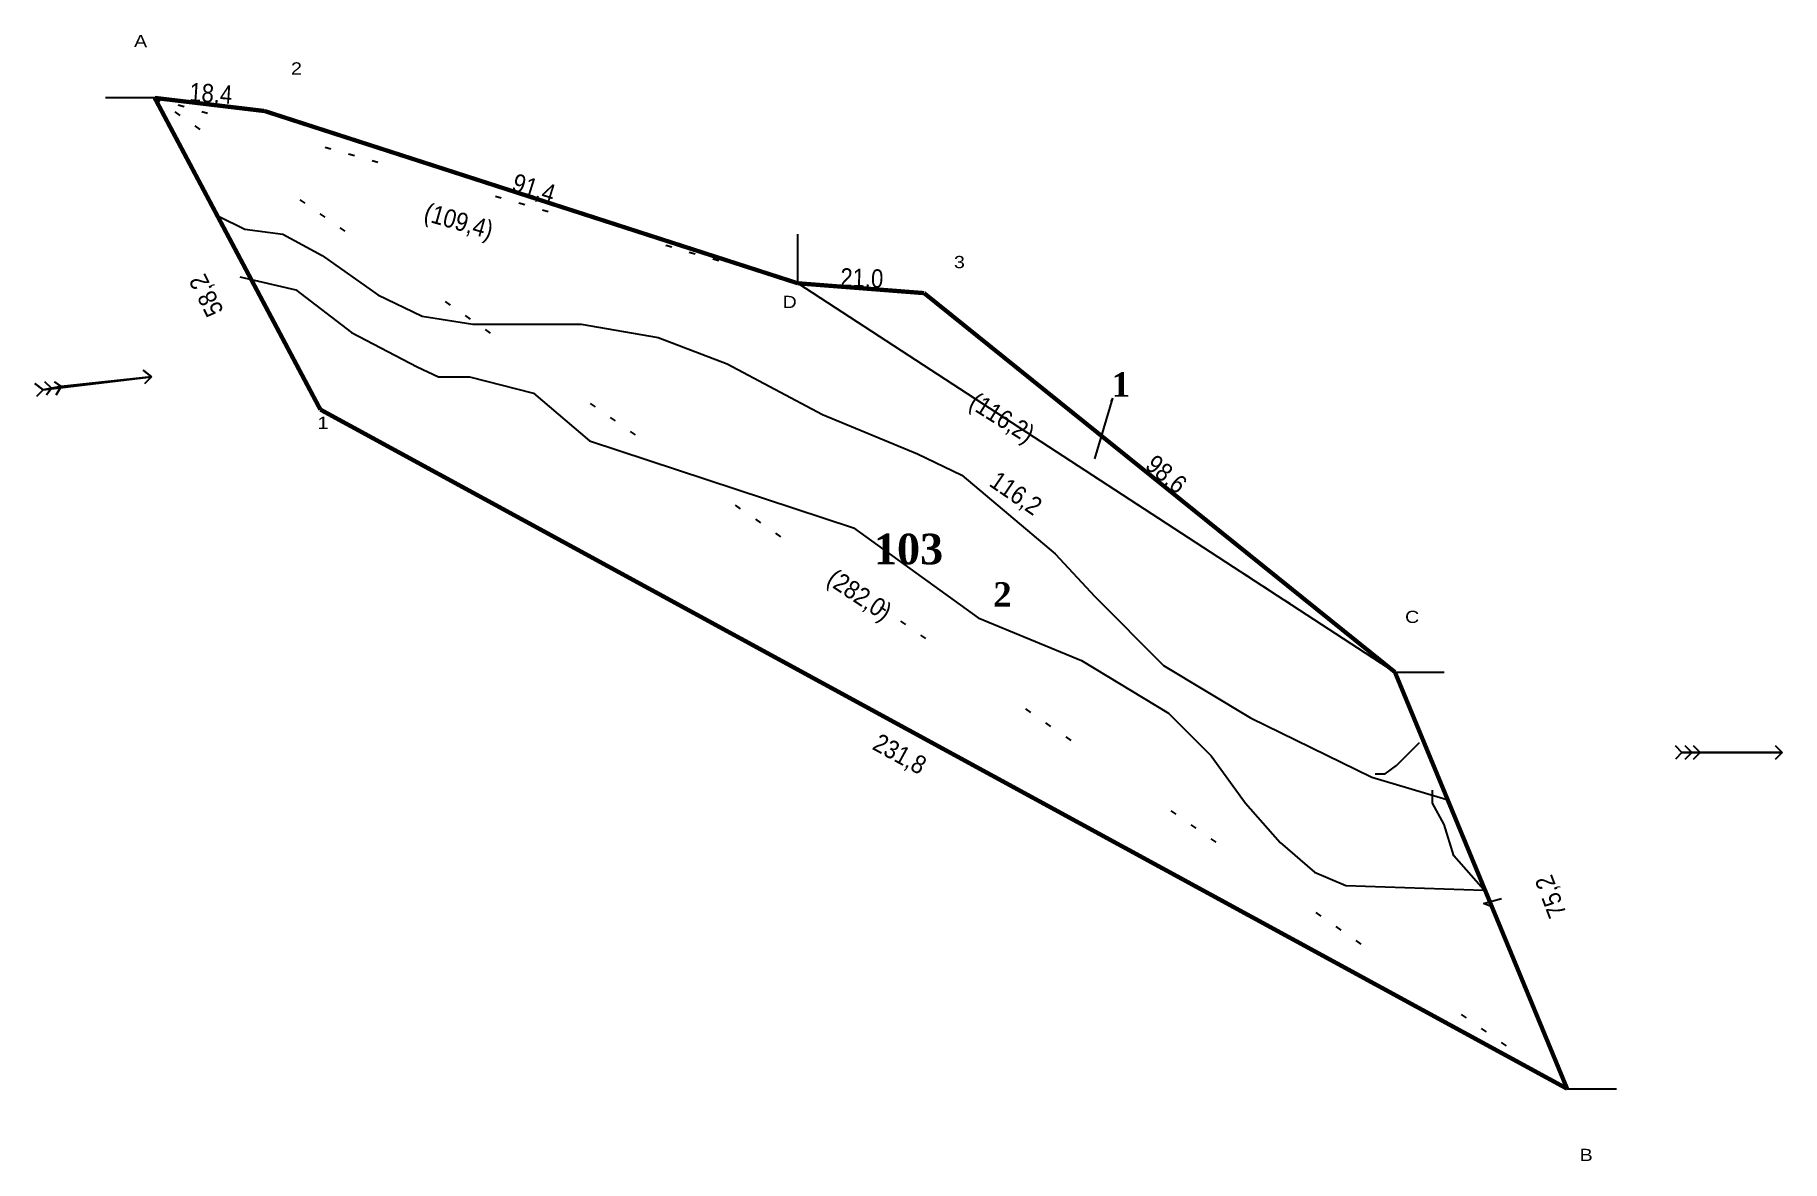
# Model space of a CAD drawing. Header units: metres. Extents: x 147 to 433, y 338 to 522.
import ezdxf
from ezdxf.enums import TextEntityAlignment as Align

# ---------------------------------------------------------------- set-up
doc = ezdxf.new("R2010")
doc.units = ezdxf.units.M
doc.linetypes.add('CHAINLINE', pattern=[29, -10, 1, -3, 1, -3, 1, -10])
for name, color, linetype in [('BLUE_STROKES', 5, 'Continuous'), ('BOUNDARY_DIMENSIONS', 220, 'Continuous'), ('CHAIN_LINES', 251, 'CHAINLINE'), ('CHAINLINE_DIMENSIONS', 251, 'Continuous'), ('DIMENSIONS', 200, 'Continuous'), ('SEPARATION_LINE', 7, 'Continuous'), ('STONES', 7, 'Continuous'), ('SUBDIVISION', 130, 'Continuous'), ('SUBDIVISION_LINES', 3, 'Continuous'), ('SURVEY_NUMBER', 1, 'Continuous')]:
    doc.layers.add(name, color=color, linetype=linetype)
doc.layers.add('BOUNDARY', color=1, linetype='Continuous', lineweight=100)
doc.styles.add('TIMES_NEW_ROMAN', font='timesbd.ttf')

msp = doc.modelspace()

# ---------------------------------------------------------------- linework, layer by layer
at = {"layer": 'BLUE_STROKES'}
for points in [[(176.81, 492.61), (181.11, 490.46)], [(181.11, 490.46), (187.28, 489.66)], [(187.28, 489.66), (193.72, 486.17)], [(193.72, 486.17), (202.84, 479.73)], [(180.3, 482.68), (189.42, 480.54)], [(189.42, 480.54), (198.55, 473.56)], [(202.84, 479.73), (210.08, 476.24)], [(210.08, 476.24), (218.4, 474.9)], [(218.4, 474.9), (220.55, 474.9)], [(220.55, 474.9), (223.5, 474.9)], [(223.5, 474.9), (236.11, 474.9)], [(236.11, 474.9), (248.72, 472.76)], [(198.55, 473.56), (209.28, 467.93)], [(248.72, 472.76), (259.99, 468.46)], [(148.11, 464.17), (165.81, 466.32)], [(165.81, 466.32), (151.06, 464.71)], [(165.81, 466.32), (164.47, 467.39)], [(164.47, 467.39), (165.81, 466.32)], [(165.81, 466.32), (164.74, 465.24)], [(164.74, 465.24), (165.81, 466.32)], [(209.28, 467.93), (212.77, 466.32)], [(212.77, 466.32), (217.86, 466.32)], [(217.86, 466.32), (228.33, 463.63)], [(259.99, 468.46), (275.55, 460.15)], [(148.11, 464.17), (146.76, 465.24)], [(146.76, 465.24), (148.11, 464.17)], [(148.11, 464.17), (147.03, 463.1)], [(149.45, 464.44), (148.11, 464.17)], [(149.45, 464.44), (148.37, 465.51)], [(148.37, 465.51), (149.45, 464.44)], [(149.45, 464.44), (148.64, 463.37)], [(148.64, 463.37), (149.45, 464.44)], [(151.06, 464.71), (149.45, 464.44)], [(151.06, 464.71), (149.98, 465.51)], [(149.98, 465.51), (151.06, 464.71)], [(151.06, 464.71), (150.25, 463.37)], [(150.25, 463.37), (151.06, 464.71)], [(228.33, 463.63), (237.45, 455.85)], [(275.55, 460.15), (291.11, 453.71)], [(237.45, 455.85), (280.65, 441.63)], [(291.11, 453.71), (298.36, 450.22)], [(298.36, 450.22), (313.65, 437.34)], [(280.65, 441.63), (301.04, 426.88)], [(313.65, 437.34), (320.09, 430.36)], [(320.09, 430.36), (331.36, 419.09)], [(301.04, 426.88), (317.94, 419.9)], [(317.94, 419.9), (332.16, 411.31)], [(331.36, 419.09), (345.58, 410.51)], [(332.16, 411.31), (339.14, 404.34)], [(345.58, 410.51), (365.43, 400.85)], [(369.46, 402.73), (373.21, 406.48)], [(416.14, 404.87), (415.07, 405.95)], [(415.07, 405.95), (416.14, 404.87)], [(417.75, 404.87), (416.68, 405.95)], [(416.68, 405.95), (417.75, 404.87)], [(419.09, 404.87), (418.02, 405.95)], [(418.02, 405.95), (419.09, 404.87)], [(432.51, 404.87), (431.44, 405.95)], [(431.44, 405.95), (432.51, 404.87)], [(339.14, 404.34), (344.77, 396.56)], [(416.14, 404.87), (415.07, 403.8)], [(416.14, 404.87), (432.51, 404.87)], [(417.75, 404.87), (416.14, 404.87)], [(417.75, 404.87), (416.68, 403.8)], [(416.68, 403.8), (417.75, 404.87)], [(419.09, 404.87), (417.75, 404.87)], [(419.09, 404.87), (418.02, 403.8)], [(418.02, 403.8), (419.09, 404.87)], [(432.51, 404.87), (419.09, 404.87)], [(432.51, 404.87), (431.44, 403.8)], [(431.44, 403.8), (432.51, 404.87)], [(365.43, 400.85), (378.04, 397.09)], [(365.97, 401.39), (367.58, 401.39)], [(367.58, 401.39), (369.46, 402.73)], [(375.36, 396.56), (375.36, 398.7)], [(344.77, 396.56), (350.41, 390.12)], [(377.24, 393.07), (375.36, 396.56)], [(378.85, 387.97), (377.24, 393.07)], [(350.41, 390.12), (356.04, 385.29)], [(384.48, 381.53), (378.85, 387.97)], [(356.04, 385.29), (361.14, 383.14)], [(361.14, 383.14), (383.68, 382.34)], [(383.68, 382.34), (385.02, 379.65)], [(383.68, 380.19), (386.63, 381)], [(385.02, 379.65), (383.68, 380.19)]]:
    msp.add_lwpolyline(points, dxfattribs=at)
at = {"layer": 'BOUNDARY', "const_width": 0.7}
for points in [[(166.35, 511.93), (184.33, 509.78)], [(193.45, 460.95), (166.35, 511.93)], [(184.33, 509.78), (271.53, 481.61)], [(271.53, 481.61), (292.19, 480)], [(292.19, 480), (369.19, 418.02)], [(397.36, 349.87), (193.45, 460.95)], [(369.19, 418.02), (397.36, 349.87)]]:
    msp.add_lwpolyline(points, dxfattribs=at)
at = {"layer": 'CHAIN_LINES', "linetype": 'CHAINLINE'}
for points in [[(166.35, 511.93), (397.36, 349.87)], [(166.35, 511.93), (271.53, 481.61)], [(271.53, 481.61), (369.19, 418.02)]]:
    msp.add_lwpolyline(points, dxfattribs=at)
at = {"layer": 'SEPARATION_LINE'}
for points in [[(166.35, 511.93), (158.3, 511.93)], [(271.53, 481.61), (271.53, 489.66)], [(369.19, 418.02), (377.24, 418.02)], [(397.36, 349.87), (405.41, 349.87)]]:
    msp.add_lwpolyline(points, dxfattribs=at)
at = {"layer": 'SUBDIVISION_LINES'}
for points in [[(271.53, 481.61), (369.19, 418.02)], [(320.09, 452.9), (323.04, 462.83)], [(323.04, 462.83), (322.77, 462.29)], [(322.77, 462.29), (323.04, 462.83)]]:
    msp.add_lwpolyline(points, dxfattribs=at)

# ---------------------------------------------------------------- texts
at = {"layer": 'BOUNDARY_DIMENSIONS', "width": 0.9}
for s, rotation, p in [('18,4', -4.0078, (175.54, 512.68)), ('91,4', -17.3824, (228.38, 497.18)), ('58,2', 116.9166, (174.77, 479.59)), ('21,0', -1.9525, (282.01, 482.48)), ('98,6', -39.9709, (331.83, 450.4)), ('231,8', -28.7398, (288.23, 404.64)), ('75,2', 110.7461, (394.66, 381.28))]:
    msp.add_text(s, height=3, rotation=rotation, dxfattribs=at).set_placement(p, align=Align.MIDDLE_CENTER)
at = {"layer": 'CHAINLINE_DIMENSIONS', "width": 0.9}
for s, rotation, p in [('(109,4)', -15.9454, (216.09, 491.8)), ('(116,2)', -32.0054, (304.95, 459.65)), ('(282,0)', -33.6901, (281.65, 430.67))]:
    msp.add_text(s, height=3, rotation=rotation, dxfattribs=at).set_placement(p, align=Align.MIDDLE_CENTER)
at = {"layer": 'DIMENSIONS', "width": 0.9}
msp.add_text('116,2', height=3, rotation=-34.3803, dxfattribs=at).set_placement((307.22, 447.28), align=Align.MIDDLE_CENTER)
at = {"layer": 'STONES', "width": 1.2}
for s, rotation, p in [('A', -0.6095, (164.05, 521.23)), ('C', -0.8551, (372.01, 427.05))]:
    msp.add_text(s, height=2, rotation=rotation, dxfattribs=at).set_placement(p, align=Align.MIDDLE_CENTER)
for s, p in [('2', (189.54, 516.75)), ('3', (297.96, 485.08)), ('D', (270.2, 478.56)), ('1', (193.88, 458.78)), ('B', (400.47, 339.05))]:
    msp.add_text(s, height=2, dxfattribs=at).set_placement(p, align=Align.MIDDLE_CENTER)
at = {"layer": 'SUBDIVISION', "style": 'TIMES_NEW_ROMAN'}
for s, p in [('1', (324.37, 465.05)), ('2', (305, 430.72))]:
    msp.add_text(s, height=4, dxfattribs=at).set_placement(p, align=Align.MIDDLE_CENTER)
at = {"layer": 'SURVEY_NUMBER', "style": 'TIMES_NEW_ROMAN'}
msp.add_text('103', height=5, dxfattribs=at).set_placement((289.64, 438.15), align=Align.MIDDLE_CENTER)

doc.saveas('drawing.dxf')
